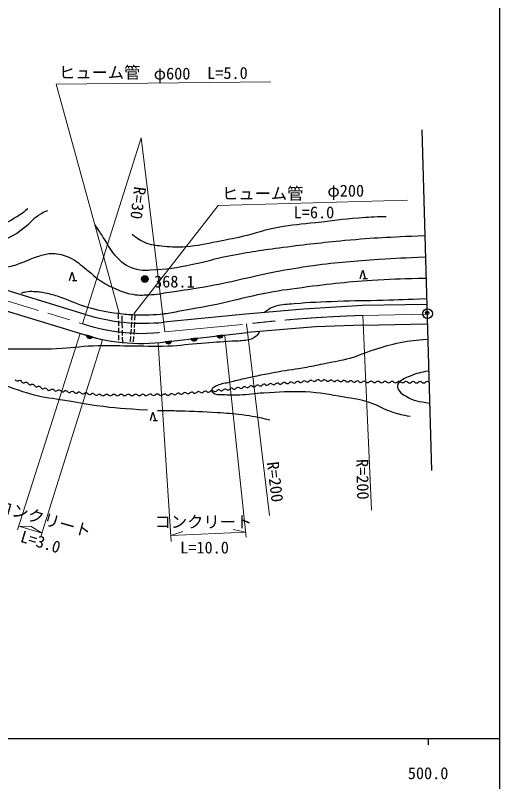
# Model space of a CAD drawing. Units: millimetres, scale not verified. Extents: x 40000 to 680000, y 20000 to 380000.
# Drawn here: x 504570 to 579000, y 198357 to 316022 of the extents above; entities that cross this region are included whole.
import ezdxf
from ezdxf.enums import TextEntityAlignment as Align

# ---------------------------------------------------------------- set-up
doc = ezdxf.new("R2010")
doc.units = ezdxf.units.MM
doc.header["$LTSCALE"] = 1000
doc.header["$PDMODE"] = 32
doc.header["$PDSIZE"] = 500
doc.linetypes.add('CHAIN', pattern=[18.5, 12, -1.5, 3.5, -1.5])
for name, color, linetype, lineweight in [('M-BGD', 7, 'Continuous', 25), ('M-BGD-HTXT', 7, 'Continuous', 13), ('M-BMK', 2, 'CHAIN', 13), ('M-BMK-SRVR', 3, 'Continuous', 25), ('M-STR-HTXT', 7, 'Continuous', 13), ('M-TTL-BAND', 7, 'Continuous', 25)]:
    doc.layers.add(name, color=color, linetype=linetype, lineweight=lineweight)
doc.layers.add('M-OTRS', color=6, linetype='Continuous')
doc.styles.add('@ＭＳ ゴシック', font='')
doc.styles.add('ＭＳ ゴシック', font='')
doc.styles.get('@ＭＳ ゴシック').set_extended_font_data('@MS Gothic')
doc.styles.get('ＭＳ ゴシック').set_extended_font_data('MS Gothic')

msp = doc.modelspace()

# ---------------------------------------------------------------- hatches: boundary and pattern name
at = {"layer": 'M-BGD'}
for points in [[(515483, 266913, 0.7), (516445, 266639)], [(527587, 265899, 0.7), (528580, 266010)], [(531562, 266344, 0.7), (532556, 266455)], [(535537, 266789, 0.7), (536531, 266900)]]:
    msp.add_hatch(color=256, dxfattribs=at).paths.add_polyline_path(points)

# ---------------------------------------------------------------- linework, layer by layer
for p, q in [((515315, 270111), (479404, 281010)), ((478533, 278139), (514443, 267240)), ((512922, 275326), (513306, 276606)), ((513306, 276606), (513690, 275326)), ((557575, 275630), (557959, 276910)), ((557959, 276910), (558343, 275630)), ((558023, 275630), (558663, 275630)), ((513370, 275326), (514010, 275326)), ((548870, 270926), (539972, 270122)), ((557950, 271450), (548870, 270926)), ((567804, 271630), (557950, 271450)), ((520388, 270225), (520400, 269426)), ((520996, 269086), (520976, 269885)), ((522498, 270007), (522443, 269209)), ((522959, 270007), (522905, 269209)), ((539972, 270122), (527383, 268900)), ((520404, 269126), (520416, 268326)), ((521022, 267986), (521003, 268786)), ((522423, 268910), (522368, 268112)), ((522885, 268910), (522831, 268111)), ((558043, 268451), (550698, 268197)), ((558004, 268450), (567859, 268631)), ((514443, 267240), (517973, 266204)), ((520421, 268026), (520432, 267226)), ((521049, 266886), (521030, 267686)), ((522347, 267812), (522292, 267014)), ((522811, 267812), (522757, 267014)), ((527673, 265914), (540274, 267319)), ((550698, 268197), (540274, 267319)), ((520437, 266926), (520449, 266126)), ((521076, 265787), (521056, 266586)), ((522271, 266715), (522217, 265917)), ((522736, 266715), (522682, 265916)), ((525320, 253814), (525704, 255094)), ((525704, 255094), (526088, 253814)), ((525768, 253814), (526408, 253814))]:
    msp.add_line(p, q, dxfattribs=at)
for points in [[(515483, 266913, 0.7), (516445, 266639)], [(527587, 265899, 0.7), (528580, 266010)], [(531562, 266344, 0.7), (532556, 266455)], [(535537, 266789, 0.7), (536531, 266900)]]:
    msp.add_lwpolyline(points, format="xyb", close=True, dxfattribs=at)
for radius in [500, 400, 300, 200, 100, 20]:
    msp.add_circle((524473, 275538), radius, dxfattribs=at)
for centre, radius, start, end in [((524319, 299097), 30353, 252.74278, 275.79346), ((523828, 294200), 28546, 250.80663, 277.74082), ((504898, 260267), 379, 210.33169, 295.55438), ((551062, 259674), 386, 52.49467, 136.82184), ((552052, 259681), 373, 45.09666, 130.96289), ((505225, 259583), 379, 30.33169, 115.55438), ((505881, 259965), 379, 210.33169, 295.55438), ((506207, 259282), 379, 30.33169, 115.55438), ((506863, 259664), 379, 210.33169, 295.55438), ((507190, 258981), 379, 30.33169, 115.55438), ((507846, 259362), 379, 210.33169, 295.55438), ((508172, 258679), 379, 30.33169, 115.55438), ((508828, 259061), 379, 210.33169, 295.55438), ((538800, 258521), 365, 53.54465, 140.48835), ((539235, 259108), 365, 233.54465, 320.48835), ((539798, 258644), 365, 53.54465, 140.48835), ((540233, 259230), 365, 233.54465, 320.48835), ((540795, 258766), 365, 53.54465, 140.48835), ((541231, 259353), 365, 233.54465, 320.48835), ((541793, 258889), 365, 53.54465, 140.48835), ((542228, 259476), 365, 233.54465, 320.48835), ((542791, 259012), 365, 53.54465, 140.48835), ((543245, 259612), 386, 232.49467, 316.82184), ((543808, 259083), 386, 52.49467, 136.82184), ((544281, 259697), 386, 232.49467, 316.82184), ((544845, 259168), 386, 52.49467, 136.82184), ((545317, 259781), 386, 232.49467, 316.82184), ((545881, 259252), 386, 52.49467, 136.82184), ((546353, 259865), 386, 232.49467, 316.82184), ((546917, 259337), 386, 52.49467, 136.82184), ((547389, 259950), 386, 232.49467, 316.82184), ((547953, 259421), 386, 52.49467, 136.82184), ((548426, 260034), 386, 232.49467, 316.82184), ((548989, 259505), 386, 52.49467, 136.82184), ((549462, 260119), 386, 232.49467, 316.82184), ((550025, 259590), 386, 52.49467, 136.82184), ((550498, 260203), 386, 232.49467, 316.82184), ((551562, 260245), 373, 225.09666, 310.96289), ((552581, 260210), 373, 225.09666, 310.96289), ((553071, 259646), 373, 45.09666, 130.96289), ((553600, 260175), 373, 225.09666, 310.96289), ((554089, 259611), 373, 45.09666, 130.96289), ((554618, 260140), 373, 225.09666, 310.96289), ((555108, 259576), 373, 45.09666, 130.96289), ((555637, 260105), 373, 225.09666, 310.96289), ((556126, 259541), 373, 45.09666, 130.96289), ((556655, 260070), 373, 225.09666, 310.96289), ((557145, 259506), 373, 45.09666, 130.96289), ((557674, 260035), 373, 225.09666, 310.96289), ((558164, 259471), 373, 45.09666, 130.96289), ((558700, 260045), 412, 228.85674, 310.456), ((559234, 259419), 412, 48.85674, 130.456), ((559777, 260039), 412, 228.85674, 310.456), ((560311, 259413), 412, 48.85674, 130.456), ((560855, 260033), 412, 228.85674, 310.456), ((561389, 259406), 412, 48.85674, 130.456), ((561933, 260026), 412, 228.85674, 310.456), ((562467, 259400), 412, 48.85674, 130.456), ((563010, 260020), 412, 228.85674, 310.456), ((563544, 259393), 412, 48.85674, 130.456), ((564088, 260013), 412, 228.85674, 310.456), ((564622, 259387), 412, 48.85674, 130.456), ((565165, 260007), 412, 228.85674, 310.456), ((565699, 259380), 412, 48.85674, 130.456), ((566243, 260000), 412, 228.85674, 310.456), ((566777, 259374), 412, 48.85674, 130.456), ((567320, 259994), 412, 228.85674, 310.456), ((567854, 259368), 412, 48.85674, 130.456), ((509155, 258378), 379, 30.33169, 115.55438), ((509772, 258828), 388, 221.99434, 306.16442), ((510230, 258202), 388, 41.99434, 126.16442), ((510808, 258721), 388, 221.99434, 306.16442), ((511266, 258094), 388, 41.99434, 126.16442), ((511844, 258613), 388, 221.99434, 306.16442), ((512302, 257987), 388, 41.99434, 126.16442), ((512880, 258506), 388, 221.99434, 306.16442), ((513338, 257879), 388, 41.99434, 126.16442), ((513917, 258398), 388, 221.99434, 306.16442), ((514374, 257772), 388, 41.99434, 126.16442), ((514953, 258291), 388, 221.99434, 306.16442), ((515410, 257665), 388, 41.99434, 126.16442), ((515989, 258183), 388, 221.99434, 306.16442), ((516447, 257557), 388, 41.99434, 126.16442), ((517025, 258076), 388, 221.99434, 306.16442), ((517483, 257450), 388, 41.99434, 126.16442), ((518048, 258046), 435, 230.72027, 309.98273), ((518608, 257379), 435, 50.72027, 129.98273), ((519161, 258053), 435, 230.72027, 309.98273), ((519720, 257386), 435, 50.72027, 129.98273), ((520273, 258059), 435, 230.72027, 309.98273), ((520832, 257393), 435, 50.72027, 129.98273), ((521385, 258066), 435, 230.72027, 309.98273), ((521944, 257399), 435, 50.72027, 129.98273), ((522497, 258073), 435, 230.72027, 309.98273), ((523056, 257406), 435, 50.72027, 129.98273), ((523609, 258080), 435, 230.72027, 309.98273), ((524168, 257413), 435, 50.72027, 129.98273), ((524721, 258087), 435, 230.72027, 309.98273), ((525280, 257420), 435, 50.72027, 129.98273), ((525833, 258094), 435, 230.72027, 309.98273), ((526392, 257427), 435, 50.72027, 129.98273), ((526945, 258100), 435, 230.72027, 309.98273), ((527504, 257434), 435, 50.72027, 129.98273), ((528018, 258075), 386, 232.14142, 316.58173), ((528578, 257545), 386, 52.14142, 136.58173), ((529053, 258154), 386, 232.14142, 316.58173), ((529613, 257624), 386, 52.14142, 136.58173), ((530088, 258233), 386, 232.14142, 316.58173), ((530648, 257703), 386, 52.14142, 136.58173), ((531123, 258312), 386, 232.14142, 316.58173), ((531683, 257782), 386, 52.14142, 136.58173), ((532159, 258391), 386, 232.14142, 316.58173), ((532718, 257861), 386, 52.14142, 136.58173), ((533194, 258470), 386, 232.14142, 316.58173), ((533754, 257940), 386, 52.14142, 136.58173), ((534229, 258548), 386, 232.14142, 316.58173), ((534789, 258019), 386, 52.14142, 136.58173), ((535244, 258616), 365, 233.54465, 320.48835), ((535806, 258152), 365, 53.54465, 140.48835), ((536242, 258739), 365, 233.54465, 320.48835), ((536804, 258275), 365, 53.54465, 140.48835), ((537239, 258862), 365, 233.54465, 320.48835), ((537802, 258398), 365, 53.54465, 140.48835), ((538237, 258985), 365, 233.54465, 320.48835)]:
    msp.add_arc(centre, radius, start, end, dxfattribs=at)
for points, knots in [([(506480, 286300), (505527, 285536), (505195, 285298), (504297, 284772), (503135, 284092), (502440, 283724), (501131, 283407), (499182, 282936), (498034, 282830), (496028, 282834), (493504, 282840), (492084, 282984), (489588, 283353), (486457, 283815), (484743, 284338), (481701, 285209), (480329, 285601), (479596, 285933), (478262, 286437), (476531, 287090), (475545, 287426), (473868, 288211), (471722, 289215), (470526, 289813), (468520, 291076), (466991, 292038), (466178, 292656), (464808, 293832), (463549, 294913), (462887, 295569), (461697, 296725), (461173, 297235), (460917, 297558), (460387, 298062), (459671, 298744), (459331, 299212), (458504, 299754), (457352, 300510), (456537, 300630), (455229, 301064), (453708, 301569), (452813, 301713), (451245, 302047), (449496, 302418), (448513, 302622), (446742, 302865), (445427, 303046), (444685, 303134), (443358, 303166), (442387, 303188), (441816, 303269), (440875, 303029), (439945, 302792), (439450, 302453), (438746, 301801), (438192, 301288), (438083, 300825), (437600, 300245), (436948, 299464), (436552, 299042), (435771, 298390), (435191, 297904), (434791, 297728), (434134, 297353), (433331, 296894), (432889, 296612), (432033, 296261), (430476, 295623), (429540, 295432), (427912, 295006), (426646, 294674), (425915, 294581), (424637, 294296), (423794, 294108), (423329, 293970), (422481, 293805), (420843, 293487), (419905, 293429), (418251, 293205), (417101, 293049), (416443, 293048), (415304, 292823), (414781, 292719), (414447, 292721), (413994, 292440), (413585, 292187), (413429, 291992), (413120, 291572)], [0, 0, 0, 0, 1, 1, 1, 2, 2, 2, 3, 3, 3, 4, 4, 4, 5, 5, 5, 6, 6, 6, 7, 7, 7, 8, 8, 8, 9, 9, 9, 10, 10, 10, 11, 11, 11, 12, 12, 12, 13, 13, 13, 14, 14, 14, 15, 15, 15, 16, 16, 16, 17, 17, 17, 18, 18, 18, 19, 19, 19, 20, 20, 20, 21, 21, 21, 22, 22, 22, 23, 23, 23, 24, 24, 24, 25, 25, 25, 26, 26, 26, 27, 27, 27, 28, 28, 28, 29, 29, 29, 29]), ([(460532, 288356), (461033, 288474), (461230, 288488), (461683, 288506), (462573, 288540), (463065, 288315), (463921, 288069), (465353, 287657), (466120, 287314), (467523, 286814), (469160, 286230), (470078, 285905), (471708, 285304), (474118, 284414), (475433, 283824), (477857, 282975), (479333, 282458), (480165, 282180), (481660, 281719), (483398, 281183), (484381, 280911), (486135, 280428), (488538, 279766), (489892, 279421), (492303, 278790), (493482, 278482), (494121, 278211), (495323, 278008), (497093, 277709), (498097, 277589), (499890, 277480), (501351, 277392), (502189, 277248), (503637, 277462), (504560, 277598), (505034, 277875), (505912, 278190), (506865, 278531), (507360, 278834), (508331, 279118), (509059, 279331), (509483, 279479), (510242, 279463), (511308, 279442), (511925, 279265), (512898, 278827), (514034, 278315), (514522, 277756), (515518, 277007), (516264, 276446), (516576, 275994), (517355, 275479), (518348, 274824), (518933, 274484), (520030, 274024), (521008, 273613), (521566, 273358), (522613, 273187), (523721, 273005), (524366, 273093), (525488, 273150), (526727, 273214), (527406, 273412), (528635, 273587), (530591, 273866), (531694, 273980), (533638, 274333), (537870, 275102), (540189, 275793), (544409, 276625), (546706, 277078), (548003, 277284), (550322, 277608), (554274, 278160), (556510, 278311), (560492, 278572), (563259, 278754), (564174, 278802), (567584, 278920)], [0, 0, 0, 0, 1, 1, 1, 2, 2, 2, 3, 3, 3, 4, 4, 4, 5, 5, 5, 6, 6, 6, 7, 7, 7, 8, 8, 8, 9, 9, 9, 10, 10, 10, 11, 11, 11, 12, 12, 12, 13, 13, 13, 14, 14, 14, 15, 15, 15, 16, 16, 16, 17, 17, 17, 18, 18, 18, 19, 19, 19, 20, 20, 20, 21, 21, 21, 22, 22, 22, 23, 23, 23, 24, 24, 24, 25, 25, 25, 26, 26, 26, 26]), ([(487444, 282125), (491047, 281556), (492114, 281326), (495139, 281197), (496982, 281118), (498022, 281025), (499861, 281169), (501290, 281281), (502116, 281387), (503463, 281879), (504715, 282337), (505259, 282937), (506328, 283735), (507085, 284299), (507328, 284847), (508129, 285345), (508656, 285672), (508885, 285790), (509549, 286054)], [0, 0, 0, 0, 1, 1, 1, 2, 2, 2, 3, 3, 3, 4, 4, 4, 5, 5, 5, 6, 6, 6, 6]), ([(561531, 285106), (559504, 285038), (558951, 285005), (557301, 284888), (554734, 284706), (553307, 284482), (550752, 284178), (548489, 283909), (547208, 283844), (544966, 283442), (542770, 283048), (541601, 282549), (539426, 282050), (537931, 281706), (537086, 281543), (535578, 281258), (533720, 280908), (532687, 280612), (530801, 280480), (529483, 280388), (528732, 280409), (527418, 280549), (526385, 280659), (525774, 280654), (524799, 281013), (523826, 281370), (523443, 281654), (522506, 282350)], [0, 0, 0, 0, 1, 1, 1, 2, 2, 2, 3, 3, 3, 4, 4, 4, 5, 5, 5, 6, 6, 6, 7, 7, 7, 8, 8, 8, 9, 9, 9, 9]), ([(516800, 283801), (517432, 282873), (517592, 282635), (518094, 281884), (518773, 280866), (518958, 280140), (519813, 279264), (520823, 278230), (521451, 277529), (522842, 277136), (523784, 276869), (524362, 276890), (525339, 276931), (527901, 277038), (529334, 277284), (531848, 277791), (534023, 278229), (535198, 278672), (537374, 279100), (540614, 279738), (542451, 279984), (545725, 280410), (549427, 280892), (551505, 281135), (555222, 281475), (560003, 281912), (561600, 281959), (567491, 282220)], [0, 0, 0, 0, 1, 1, 1, 2, 2, 2, 3, 3, 3, 4, 4, 4, 5, 5, 5, 6, 6, 6, 7, 7, 7, 8, 8, 8, 9, 9, 9, 9]), ([(567677, 275627), (564126, 275565), (563151, 275519), (560255, 275352), (555707, 275089), (553165, 274797), (548648, 274206), (546302, 273899), (544983, 273738), (542662, 273278), (540209, 272791), (538868, 272365), (536422, 271840), (533868, 271292), (532423, 271057), (529854, 270585), (528911, 270412), (528386, 270290), (527434, 270167), (525700, 269942), (524708, 269998), (522959, 270007), (521951, 270012), (521387, 270094), (520388, 270225), (518525, 270471), (517477, 270654), (515670, 271171), (514034, 271639), (513202, 272156), (511588, 272696), (510767, 272970), (510302, 273115), (509459, 273314), (508685, 273497), (508234, 273540), (507440, 273587), (506957, 273616), (506676, 273631), (506203, 273532), (505905, 273471), (505787, 273439), (505457, 273314)], [0, 0, 0, 0, 1, 1, 1, 2, 2, 2, 3, 3, 3, 4, 4, 4, 5, 5, 5, 6, 6, 6, 7, 7, 7, 8, 8, 8, 9, 9, 9, 10, 10, 10, 11, 11, 11, 12, 12, 12, 13, 13, 13, 14, 14, 14, 14]), ([(567766, 272473), (564520, 272356), (563696, 272327), (561088, 272253), (558338, 272175), (556796, 272188), (554047, 272089), (551458, 271995), (550007, 271934), (547424, 271725), (546311, 271635), (545673, 271636), (544586, 271379), (544135, 271273), (543903, 271121), (543513, 270870), (543246, 270699), (543147, 270625), (542864, 270384)], [0, 0, 0, 0, 1, 1, 1, 2, 2, 2, 3, 3, 3, 4, 4, 4, 5, 5, 5, 6, 6, 6, 6]), ([(542092, 267472), (541917, 267145), (541803, 267011), (541555, 266770), (541075, 266305), (540632, 266228), (539972, 266116), (539141, 265973), (538658, 266035), (537816, 265979), (536014, 265859), (535005, 265788), (533204, 265652), (531167, 265497), (530034, 265295), (527992, 265215), (525659, 265124), (524350, 265237), (522015, 265242), (519884, 265247), (518688, 265327), (516557, 265242), (514346, 265154), (513120, 264894), (510908, 264806), (508714, 264718), (507482, 264790), (505287, 264778), (503325, 264768), (502226, 264688), (500265, 264751), (498243, 264816), (497116, 264999), (495107, 265242), (494347, 265334), (493933, 265484), (493170, 265542), (492031, 265629), (491392, 265687), (490250, 265679), (489855, 265676), (489628, 265697), (489240, 265624), (488909, 265562), (488536, 265542), (488466, 265246), (488420, 265050), (488570, 264901), (488715, 264730), (489017, 264373), (489321, 264321), (489734, 264099), (490897, 263475), (491672, 263402), (492911, 262947), (496246, 261722), (498087, 260961), (501438, 259781), (503698, 258986), (504933, 258434), (507248, 257817), (509136, 257313), (510246, 257261), (512172, 256931), (514074, 256605), (515136, 256396), (517048, 256131), (520096, 255708), (521151, 255679), (524895, 255439)], [0, 0, 0, 0, 1, 1, 1, 2, 2, 2, 3, 3, 3, 4, 4, 4, 5, 5, 5, 6, 6, 6, 7, 7, 7, 8, 8, 8, 9, 9, 9, 10, 10, 10, 11, 11, 11, 12, 12, 12, 13, 13, 13, 14, 14, 14, 15, 15, 15, 16, 16, 16, 17, 17, 17, 18, 18, 18, 19, 19, 19, 20, 20, 20, 21, 21, 21, 22, 22, 22, 23, 23, 23, 23]), ([(565237, 254422), (564008, 254650), (563624, 254746), (562617, 255050), (561145, 255495), (560445, 256087), (558987, 256578), (557522, 257073), (556637, 257134), (555112, 257397), (552792, 257797), (551487, 258069), (549136, 258189), (546622, 258316), (545208, 258152), (542695, 258025), (541264, 257952), (540471, 257760), (539038, 257725), (538154, 257703), (537653, 257662), (536773, 257752), (536078, 257823), (535561, 257589), (535002, 258008), (534817, 258147), (534753, 258342), (534808, 258566), (534907, 258980), (535280, 259061), (535669, 259233), (536354, 259537), (536795, 259548), (537522, 259729), (538393, 259945), (538880, 260071), (539756, 260264), (541757, 260707), (542883, 260938), (544899, 261308), (546612, 261621), (547587, 261704), (549302, 262011), (550476, 262222), (551129, 262364), (552297, 262605), (553744, 262904), (554573, 263001), (555997, 263394), (557498, 263808), (558270, 264256), (559757, 264716), (561281, 265187), (562134, 265474), (563699, 265783), (565336, 266106), (565953, 266147), (567940, 266293)], [0, 0, 0, 0, 1, 1, 1, 2, 2, 2, 3, 3, 3, 4, 4, 4, 5, 5, 5, 6, 6, 6, 7, 7, 7, 8, 8, 8, 9, 9, 9, 10, 10, 10, 11, 11, 11, 12, 12, 12, 13, 13, 13, 14, 14, 14, 15, 15, 15, 16, 16, 16, 17, 17, 17, 18, 18, 18, 19, 19, 19, 19]), ([(568077, 261408), (566754, 261131), (566302, 261090), (565248, 260644), (564791, 260451), (564514, 260373), (564101, 260098), (563699, 259830), (563349, 259649), (563283, 259170), (563235, 258823), (563387, 258615), (563583, 258324), (563867, 257901), (564192, 257810), (564620, 257533), (565847, 256738), (566600, 256764), (568216, 256497)], [0, 0, 0, 0, 1, 1, 1, 2, 2, 2, 3, 3, 3, 4, 4, 4, 5, 5, 5, 6, 6, 6, 6]), ([(526412, 255354), (528058, 255347), (528489, 255337), (529820, 255306), (532067, 255253), (533325, 255191), (535569, 255051), (537074, 254957), (537919, 254907), (539414, 254712), (541085, 254493), (541660, 254363), (543659, 253935)], [0, 0, 0, 0, 1, 1, 1, 2, 2, 2, 3, 3, 3, 4, 4, 4, 4])]:
    msp.add_open_spline(points, degree=3, knots=knots, dxfattribs=at)
msp.add_point((524473, 275538), dxfattribs=at)
at = {"layer": 'M-BGD-HTXT'}
for p, q in [((514879, 268676), (523926, 297208)), ((523926, 297208), (527528, 267407)), ((559297, 240057), (557977, 269950)), ((540117, 268629), (543650, 239208))]:
    msp.add_line(p, q, dxfattribs=at)
at = {"layer": 'M-BMK'}
for p, q in [((478969, 279575), (514879, 268676)), ((557977, 269950), (567832, 270131)), ((527528, 267407), (540117, 268629))]:
    msp.add_line(p, q, dxfattribs=at)
for centre, radius, start, end in [((564823, 55910), 214149, 91.83184, 96.62467), ((523973, 295651), 28467, 251.36908, 277.17302)]:
    msp.add_arc(centre, radius, start, end, dxfattribs=at)
at = {"layer": 'M-BMK-SRVR'}
msp.add_line((567034, 298451), (568508, 246136), dxfattribs=at)
msp.add_circle((567913, 270227), 745, dxfattribs=at)
at = {"layer": 'M-OTRS'}
msp.add_point((567861, 270327), dxfattribs=at)
at = {"layer": 'M-STR-HTXT'}
for p, q in [((510850, 305451), (543824, 305819)), ((520511, 270298), (510850, 305451)), ((535749, 286836), (564854, 287634)), ((522793, 270195), (535749, 286836)), ((514521, 267187), (504904, 237020)), ((508517, 235983), (517973, 266204)), ((540045, 235912), (536773, 266798)), ((526539, 265693), (528507, 235258)), ((505088, 237597), (508685, 236521)), ((505088, 237597), (507052, 237531)), ((508685, 236521), (507008, 237544)), ((528448, 236176), (530325, 236755)), ((528448, 236176), (539967, 236657)), ((539967, 236657), (538047, 237077))]:
    msp.add_line(p, q, dxfattribs=at)
at = {"layer": 'M-TTL-BAND'}
for p, q in [((579000, 20000), (579000, 370000)), ((40000, 205000), (579000, 205000)), ((568000, 205000), (568000, 204000))]:
    msp.add_line(p, q, dxfattribs=at)

# ---------------------------------------------------------------- texts
at = {"layer": 'M-BGD', "style": 'ＭＳ ゴシック'}
msp.add_text('368.1', height=1833, dxfattribs=at).set_placement((525893, 273682), align=Align.BOTTOM_LEFT)
at = {"layer": 'M-BGD-HTXT', "style": '@ＭＳ ゴシック'}
for s, rotation, p in [('R=30', 262.725, (522311, 289867)), ('R=200', 276.846, (542677, 247313)), ('R=200', 271.245, (556420, 247868))]:
    msp.add_text(s, height=1833, rotation=rotation, dxfattribs=at).set_placement(p, align=Align.BOTTOM_LEFT)
at = {"layer": 'M-STR-HTXT', "style": 'ＭＳ ゴシック'}
for s, p in [('ヒューム管', (511285, 305782)), ('φ600', (525839, 305618)), ('L=5.0', (534049, 305710)), ('ヒューム管', (536336, 287207)), ('φ200', (552528, 287633)), ('L=6.0', (547343, 284304)), ('コンクリート', (525972, 236780)), ('L=10.0', (529910, 232842))]:
    msp.add_text(s, height=1833, dxfattribs=at).set_placement(p, align=Align.BOTTOM_LEFT)
for s, rotation, p in [('コンクリート', 344.247, (501333, 239393)), ('L=3.0', 343.027, (505058, 234685))]:
    msp.add_text(s, height=1833, rotation=rotation, dxfattribs=at).set_placement(p, align=Align.BOTTOM_LEFT)
at = {"layer": 'M-TTL-BAND', "style": 'ＭＳ ゴシック'}
msp.add_text('500.0', height=1833, dxfattribs=at).set_placement((568000, 198195), align=Align.BOTTOM_CENTER)

doc.saveas('drawing.dxf')
